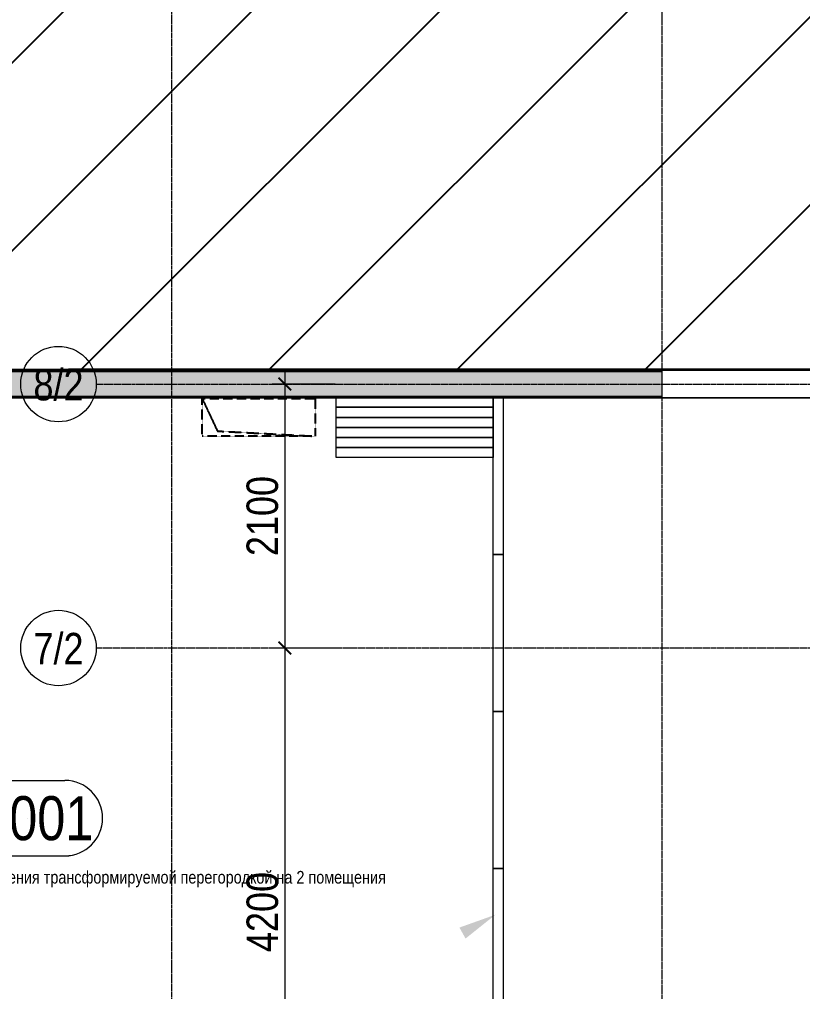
# Model space of a CAD drawing. Header units: millimetres. Extents: x 470010 to 1231400, y -134005 to 421770.
# Drawn here: x 838912 to 845140, y 139180 to 146914 of the extents above; entities that cross this region are included whole.
import ezdxf
from ezdxf.enums import TextEntityAlignment as Align

# ---------------------------------------------------------------- set-up
doc = ezdxf.new("R2010")
doc.units = ezdxf.units.MM
doc.linetypes.add('CENTER2', pattern=[28.575, 19.05, -3.175, 3.175, -3.175])
doc.linetypes.add('HIDDEN', pattern=[9.525, 6.35, -3.175])
doc.layers.get('Defpoints').update_dxf_attribs({"color": 140})
for name, color, linetype, lineweight in [('АИ_Текст', 7, 'Continuous', 13), ('АР_Area', 5, 'Continuous', 5), ('АР_Стены ПЕНОблок', 52, 'Continuous', 20), ('АР_Тонкая', 254, 'Continuous', 5), ('АР_Штриховка', 8, 'Continuous', 0), ('РД_Оси_размер', 8, 'Continuous', 0), ('ТХ_Оборудование', 15, 'Continuous', 9)]:
    doc.layers.add(name, color=color, linetype=linetype, lineweight=lineweight)
doc.layers.add('РД_Витраж_вн', color=7, linetype='Continuous', true_color=0x148aff)
doc.layers.add('РД_Оси_100', color=7, linetype='Continuous', lineweight=0, true_color=0x525252)
doc.layers.add('РД_проем_инж перемыч_фахверк', color=7, linetype='Continuous', lineweight=18, true_color=0xff1f1f)
doc.layers.add('РД_Проем', color=230, linetype='Continuous', lineweight=0, plot=False)
doc.styles.add('style1', font='ARIALN.TTF')
doc.styles.add('ккк', font='isocpeur.ttf', dxfattribs={"width": 0.85, "oblique": 15})
doc.dimstyles.new('Dim100_ареал', dxfattribs={"dimscale": 100, "dimtxt": 2.5, "dimasz": 1, "dimexe": 1, "dimexo": 1, "dimgap": 0.5, "dimtad": 1, "dimzin": 12, "dimdsep": 46, "dimtxsty": 'style1', "dimblk": 'ARCHTICK', "dimcen": 1, "dimdle": 1, "dimclrd": 256, "dimclre": 256, "dimaunit": 1, "dimadec": 0, "dimazin": 3, "dimtfac": 1, "dimtmove": 1, "dimatfit": 3, "dimldrblk": 'OPEN30', "dimfxl": 4, "dimfxlon": 1, "dimtolj": 1, "dimtzin": 0, "dimlwd": 9, "dimlwe": 9, "dimarcsym": 0})

# ---------------------------------------------------------------- blocks, each defined once
blk = doc.blocks.new('A-iden')
at = {"linetype": 'Continuous', "lineweight": 5}
blk.add_circle((0, -4), 3, dxfattribs=at)
at = {"color": 0, "linetype": 'Continuous', "lineweight": 20, "style": 'ккк', "width": 0.85}
blk.add_attdef('ID', text='', height=4, dxfattribs=at).set_placement((0.314, -3.853), align=Align.MIDDLE_CENTER)
blk = doc.blocks.new('_ArchTick')
at = {"color": 0, "linetype": 'ByBlock', "const_width": 0.15}
blk.add_lwpolyline([(-0.5, -0.5), (0.5, 0.5)], dxfattribs=at)
blk = doc.blocks.new('*D191')
at = {"layer": 'Defpoints', "color": 0, "transparency": 16777216}
for p in [(36000, 21300), (34500, 19200), (36000, 19200)]:
    blk.add_point(p, dxfattribs=at)
at = {"layer": 'РД_Оси_размер', "lineweight": 9, "transparency": 16777216}
for p, q in [((34500, 21400), (34500, 19100)), ((34900, 21300), (34400, 21300)), ((34900, 19200), (34400, 19200))]:
    blk.add_line(p, q, dxfattribs=at)
at = {"layer": 'РД_Оси_размер', "lineweight": 9, "transparency": 16777216, "xscale": 100, "yscale": 100, "zscale": 100}
for p, rotation in [((34500, 21300), 90), ((34500, 19200), 270)]:
    blk.add_blockref('_ArchTick', p, dxfattribs=dict(at, rotation=rotation))
at = {"layer": 'РД_Оси_размер', "color": 0, "transparency": 16777216, "insert": (34322.4, 20250), "char_height": 250, "attachment_point": 5, "rotation": 90, "style": 'style1'}
blk.add_mtext('\\A1;2100', dxfattribs=at)
blk = doc.blocks.new('_Open30')
at = {"color": 0, "linetype": 'ByBlock', "lineweight": -2}
for p, q in [((-1, 0.268), (0, 0)), ((0, 0), (-1, -0.268)), ((0, 0), (-1, 0))]:
    blk.add_line(p, q, dxfattribs=at)
blk = doc.blocks.new('*D216')
at = {"layer": 'Defpoints', "color": 0, "transparency": 16777216}
for p in [(36000, 19200), (34500, 15000), (36000, 15000)]:
    blk.add_point(p, dxfattribs=at)
at = {"layer": 'РД_Оси_размер', "lineweight": 9, "transparency": 16777216}
for p, q in [((34500, 19300), (34500, 14900)), ((34900, 19200), (34400, 19200)), ((34900, 15000), (34400, 15000))]:
    blk.add_line(p, q, dxfattribs=at)
at = {"layer": 'РД_Оси_размер', "lineweight": 9, "transparency": 16777216, "xscale": 100, "yscale": 100, "zscale": 100}
for p, rotation in [((34500, 19200), 90), ((34500, 15000), 270)]:
    blk.add_blockref('_ArchTick', p, dxfattribs=dict(at, rotation=rotation))
at = {"layer": 'РД_Оси_размер', "color": 0, "transparency": 16777216, "insert": (34322.4, 17100), "char_height": 250, "attachment_point": 5, "rotation": 90, "style": 'style1'}
blk.add_mtext('\\A1;4200', dxfattribs=at)
blk = doc.blocks.new('MOK-МаркаПом_овал_ареал')
for p, q in [((-2.75, 3), (2.75, 3)), ((-2.75, -3), (2.75, -3))]:
    blk.add_line(p, q)
for centre, radius, start, end in [((-2.75, 0), 3, 90, 270), ((2.75, 0), 3, 270, 90), ((-3.75, 0), 3.5, 0, 0.00095)]:
    blk.add_arc(centre, radius, start, end)
at = {"color": 0, "style": 'style1'}
blk.add_attdef('АР-ПОМЕЩЕНИЕ:НОМЕР', text='', height=3.5, dxfattribs=at).set_placement((0, 0), align=Align.MIDDLE)
at = {"layer": 'Defpoints', "color": 2, "style": 'style1'}
blk.add_attdef('АР-ПОМЕЩЕНИЕ:НАИМЕНОВАНИЕ', text='', height=1, dxfattribs=at).set_placement((-0.094, -4.814), align=Align.MIDDLE)
blk = doc.blocks.new('СОШ_2200_АР_ОСИ_М100_28.05.24')
at = {"layer": 'РД_Оси_100', "color": 251, "linetype": 'CENTER2', "true_color": 0x636466}
for p, q in [((37500, -6155), (37500, 139938.679)), ((71363.995, 19200), (33000, 19200))]:
    blk.add_line(p, q, dxfattribs=at)
for points in [[(33600, 139938.679), (33600, -6155)], [(33000, 21300), (71363.995, 21300)]]:
    blk.add_lwpolyline(points, dxfattribs=at)
at = {"layer": 'РД_Оси_100', "color": 251, "true_color": 0x636466}
ref = blk.add_blockref('A-iden', (32700, 21700), dxfattribs=dict(at, xscale=100, yscale=100, zscale=100))
ref.add_attrib('ID', '8/2', dxfattribs={"layer": '0', "linetype": 'Continuous', "height": 250, "style": 'style1'}).set_placement((32700, 21300), align=Align.MIDDLE)
ref = blk.add_blockref('A-iden', (32700, 19600), dxfattribs=dict(at, xscale=100, yscale=100, zscale=100))
ref.add_attrib('ID', '7/2', dxfattribs={"layer": '0', "linetype": 'Continuous', "height": 250, "style": 'style1'}).set_placement((32700, 19200), align=Align.MIDDLE)
at = {"layer": 'РД_Оси_размер', "color": 251, "true_color": 0x636466}
for base, p1, p2, picture, middle in [((34500, 19200), (36000, 21300), (36000, 19200), '*D191', (34322.357, 20250)), ((34500, 15000), (36000, 19200), (36000, 15000), '*D216', (34322.357, 17100))]:
    dim = blk.add_linear_dim(base=base, p1=p1, p2=p2, angle=90, dimstyle='Dim100_ареал', dxfattribs=at)
    dim.commit()
    dim.dimension.update_dxf_attribs({"geometry": picture, "text_midpoint": middle})
blk = doc.blocks.new('A$C9108343f')
at = {"layer": 'АР_Штриховка', "linetype": 'Continuous', "lineweight": 0, "true_color": 0x000000}
h = blk.add_hatch(dxfattribs=at)
h.set_pattern_fill('AR-CONC', color=18, angle=45, style=0)
h.set_pattern_definition([(95, (-63444.08, 100366.24), (140.09465, 117.55338), [19.05, -209.55]), (40, (-63444.08, 100366.24), (-160.01845, 110.17673), [15.24, -167.64058]), (145.451445, (-63432.4, 100376.04), (-19.9238, 227.7301), [16.19001, -178.09024]), (91.1842, (-63480, 100402.16), (221.41024, 161.95341), [28.575, -314.325]), (141.63556, (-63461.55, 100415.66), (-7.08662, 342.82676), [24.28502, -267.1356]), (36.18415, (-63480, 100402.16), (-7.08662, 342.82676), [22.85997, -251.45973]), (66, (-63453.06, 100411.14), (179.51998, 34.89515), [19.05, -209.55]), (11, (-63453.06, 100411.14), (-86.53993, 173.94119), [15.24, -167.64]), (116.451445, (-63438.1, 100414.05), (92.98005, 208.83634), [16.19001, -178.08994]), (82.5, (-63444.08, 100366.24), (-57.605469, 61.973414), [0, -165.608, 0, -170.18, 0, -168.275]), (52.5, (-63444.08, 100366.24), (-23.589727, 118.087), [0, -97.028, 0, -161.798, 0, -64.135]), (12.5, (-63484.135, 100326.19), (99.927863, 91.826196), [0, -63.5, 0, -198.12, 0, -262.89]), (2.5, (-63502.1, 100308.23), (86.763904, 122.722393), [0, -82.55, 0, -131.572, 0, -186.69])])
h.paths.add_polyline_path([(168504.1, 244479.5), (168504.1, 244279.5), (169404.1, 244279.5), (169404.1, 244479.5)], flags=0)
h.paths.add_polyline_path([(172304.1, 244479.5), (172304.1, 244279.5), (178304.1, 244279.5), (178304.1, 244479.5)], flags=0)
h.paths.add_polyline_path([(181204.1, 244479.5), (181204.1, 244279.5), (185754.1, 244279.5), (185754.1, 244479.5)], flags=0)
at = {"color": 18, "linetype": 'HIDDEN', "ltscale": 0.07, "true_color": 0x000000}
for p, q in [((174646.6, 243964.5), (174646.6, 244264.5)), ((174646.6, 244264.5), (175546.6, 244264.5)), ((174646.6, 244264.5), (174767.8, 244005.5)), ((174646.6, 243964.5), (174646.6, 244264.5)), ((174646.6, 244264.5), (175546.6, 244264.5)), ((174646.6, 244264.5), (174767.8, 244005.5)), ((175546.6, 244264.5), (175546.6, 243964.5)), ((175546.6, 244264.5), (175546.6, 243964.5)), ((174767.8, 244005.5), (175546.6, 243964.5)), ((174767.8, 244005.5), (175546.6, 243964.5)), ((175546.6, 243964.5), (174646.6, 243964.5)), ((175546.6, 243964.5), (174646.6, 243964.5))]:
    blk.add_line(p, q, dxfattribs=at)
blk.add_lwpolyline([(160804.1, 248479.5), (162964.1, 248479.5), (162964.1, 249379.5), (167604.1, 249379.5), (167604.1, 249579.5), (186123.5, 249579.5), (186024.6, 244500.4), (148704.1, 244484.5), (148664.7, 245989.5), (140924.1, 246026), (140881.3, 249704.6), (148704.1, 249669.5), (148714.1, 259259.5)])
at = {"layer": 'АИ_Текст', "color": 18, "lineweight": 15, "true_color": 0x000000}
blk.add_solid([(176692.4, 240055.7), (176978.9, 240158), (176741.1, 239968.3)], dxfattribs=at)
at = {"layer": 'АР_Стены ПЕНОблок', "color": 18, "linetype": 'Continuous', "lineweight": 20, "true_color": 0x000000}
for p, q in [((178304.1, 244479.5), (172304.1, 244479.5)), ((178304.1, 244279.5), (178304.1, 244479.5)), ((172304.1, 244279.5), (178304.1, 244279.5))]:
    blk.add_line(p, q, dxfattribs=at)
at = {"layer": 'АР_Тонкая', "color": 18, "linetype": 'Continuous', "lineweight": 0, "true_color": 0x000000}
for p, q in [((178304.1, 244489.5), (172304.1, 244489.5)), ((172304.1, 244479.5), (178304.1, 244479.5)), ((178304.1, 244479.5), (178304.1, 244489.5)), ((178304.1, 244279.5), (172304.1, 244279.5)), ((172304.1, 244269.5), (178304.1, 244269.5)), ((178304.1, 244269.5), (178304.1, 244279.5))]:
    blk.add_line(p, q, dxfattribs=at)
at = {"layer": 'РД_Витраж_вн', "color": 18, "linetype": 'Continuous', "lineweight": 15, "true_color": 0x000000}
for p, q in [((178304.1, 244489.5), (181204.1, 244489.5)), ((178304.1, 244269.5), (181204.1, 244269.5))]:
    blk.add_line(p, q, dxfattribs=at)
at = {"layer": 'РД_Проем', "color": 18, "linetype": 'Continuous', "lineweight": 15, "true_color": 0x000000}
for p, q in [((178304.1, 244489.5), (181204.1, 244489.5)), ((178304.1, 244269.5), (181204.1, 244269.5))]:
    blk.add_line(p, q, dxfattribs=at)
at = {"layer": 'РД_проем_инж перемыч_фахверк', "color": 18, "linetype": 'Continuous', "lineweight": 15, "true_color": 0x000000}
for p, q in [((181204.1, 244489.5), (178304.1, 244489.5)), ((181204.1, 244269.5), (178304.1, 244269.5))]:
    blk.add_line(p, q, dxfattribs=at)
at = {"layer": 'ТХ_Оборудование', "color": 18, "lineweight": 15, "true_color": 0x000000}
for p, q in [((175711.6, 244194.5), (175711.6, 244274.5)), ((175711.6, 244274.5), (176961.6, 244274.5)), ((176961.6, 243024.5), (176961.6, 244274.5)), ((176961.6, 244274.5), (177041.6, 244274.5)), ((176961.6, 244274.5), (176961.6, 244194.5)), ((177041.6, 244274.5), (177041.6, 243024.5)), ((176961.6, 244194.5), (175711.6, 244194.5)), ((175711.6, 244114.5), (175711.6, 244194.5)), ((175711.6, 244194.5), (176961.6, 244194.5)), ((176961.6, 244194.5), (176961.6, 244114.5)), ((176961.6, 244114.5), (175711.6, 244114.5)), ((175711.6, 244034.5), (175711.6, 244114.5)), ((175711.6, 244114.5), (176961.6, 244114.5)), ((176961.6, 244114.5), (176961.6, 244034.5)), ((176961.6, 244034.5), (175711.6, 244034.5)), ((175711.6, 243954.5), (175711.6, 244034.5)), ((175711.6, 244034.5), (176961.6, 244034.5)), ((176961.6, 244034.5), (176961.6, 243954.5)), ((176961.6, 243954.5), (175711.6, 243954.5)), ((175711.6, 243874.5), (175711.6, 243954.5)), ((175711.6, 243954.5), (176961.6, 243954.5)), ((176961.6, 243954.5), (176961.6, 243874.5)), ((176961.6, 243874.5), (175711.6, 243874.5)), ((175711.6, 243794.5), (175711.6, 243874.5)), ((175711.6, 243874.5), (176961.6, 243874.5)), ((176961.6, 243874.5), (176961.6, 243794.5)), ((176961.6, 243794.5), (175711.6, 243794.5)), ((177041.6, 243024.5), (176961.6, 243024.5)), ((176961.6, 241774.5), (176961.6, 243024.5)), ((176961.6, 243024.5), (177041.6, 243024.5)), ((177041.6, 243024.5), (177041.6, 241774.5)), ((177041.6, 241774.5), (176961.6, 241774.5)), ((176961.6, 240524.5), (176961.6, 241774.5)), ((176961.6, 241774.5), (177041.6, 241774.5)), ((177041.6, 241774.5), (177041.6, 240524.5)), ((177041.6, 240524.5), (176961.6, 240524.5)), ((176961.6, 239274.5), (176961.6, 240524.5)), ((176961.6, 240524.5), (177041.6, 240524.5)), ((177041.6, 240524.5), (177041.6, 239274.5))]:
    blk.add_line(p, q, dxfattribs=at)
at = {"layer": 'АР_Area', "color": 18, "linetype": 'Continuous', "lineweight": 15, "true_color": 0x000000, "xscale": 100, "yscale": 100, "zscale": 100}
blk.add_blockref('MOK-МаркаПом_овал_ареал', (173279.8, 240926.1), dxfattribs=at).add_auto_attribs({'АР-ПОМЕЩЕНИЕ:НОМЕР': '3.001', 'АР-ПОМЕЩЕНИЕ:НАИМЕНОВАНИЕ': 'Кабинет иностранного языка с возможностью деления трансформируемой перегородкой на 2 помещения'})
at = {"layer": 'РД_Оси_100'}
blk.add_blockref('СОШ_2200_АР_ОСИ_М100_28.05.24', (140804.1, 223079.5), dxfattribs=at)
at = {"layer": 'Defpoints', "color": 18, "true_color": 0x000000, "style": 'style1'}
for p in [(143949.3, 316089.1), (143975, 281639.5), (143890.4, 273244.7), (143840, 264276.8), (143967.8, 254892.4), (12252, 104178.1), (12382.6, 96023.1)]:
    blk.add_attdef('АР-ПОМЕЩЕНИЕ:НАИМЕНОВАНИЕ', text='', height=100, dxfattribs=at).set_placement(p, align=Align.MIDDLE)
at = {"layer": 'Defpoints', "color": 18, "true_color": 0x000000, "style": 'style1', "flags": 8}
for p in [(143951.3, 279099.1), (143848.3, 269251.1), (143875.3, 260094.2), (144049.7, 250824.7), (163419.3, 238153.4), (155897.5, 237966), (183037.2, 237966), (143342.9, 237876.2)]:
    blk.add_attdef('АР-ПОМЕЩЕНИЕ:НАИМЕНОВАНИЕ', text='', height=100, dxfattribs=at).set_placement(p, align=Align.MIDDLE)

msp = doc.modelspace()

# ---------------------------------------------------------------- hatches: boundary and pattern name
h = msp.add_hatch()
h.set_pattern_fill('ANSI31', color=3, scale=333)
h.paths.add_polyline_path([(817822.706, 156413.251), (817822.706, 156633.251), (818712.706, 156633.251), (818712.706, 157213.251), (818712.706, 158463.251), (818712.706, 158793.251), (818142.704, 158793.251), (818142.704, 158993.251), (818142.704, 159018.251), (818142.708, 160493.251), (818142.709, 160913.252), (818142.71, 161403.25), (817492.706, 161403.25), (815492.706, 161403.25), (815152.698, 161403.25), (815152.705, 158893.25), (814432.706, 158893.25), (814432.706, 158113.25), (814432.706, 157813.251), (814432.706, 154913.25), (814432.706, 154413.251), (814432.706, 153513.25), (814432.706, 149823.25), (814432.706, 149520.89), (814422.706, 149510.89), (814422.706, 149303.25), (813222.703, 149303.25), (813222.703, 149523.25), (807026.355, 149523.251), (806792.706, 149289.602), (806792.706, 149514.108), (806642.706, 149364.108), (806642.706, 149303.251), (806642.706, 148813.25), (806638.097, 146163.251), (806642.706, 146163.251), (806642.706, 145623.251), (806792.706, 145623.251), (813222.706, 145623.251), (813222.706, 145903.251), (814423.268, 145903.251), (814423.268, 145582.591), (814422.706, 145582.028), (814422.706, 145403.251), (814422.706, 144123.251), (815822.706, 144123.251), (818721.706, 144123.251), (818722.706, 144123.251), (819622.706, 144123.251), (823122.706, 144123.251), (824322.706, 144123.251), (825522.706, 144123.251), (826422.706, 144123.251), (827422.706, 144123.251), (830322.706, 144123.251), (832443.315, 144123.251), (832443.315, 144413.251), (833322.706, 144413.251), (834245.277, 144413.251), (834222.706, 144390.68), (834222.706, 144123.251), (835122.706, 144123.251), (838022.706, 144123.251), (844022.706, 144123.251), (846922.706, 144123.251), (851466.776, 144123.251), (851472.706, 144129.18), (851472.706, 144563.251), (851762.706, 144563.251), (851762.706, 146914.25), (851762.706, 148713.251), (851472.706, 148713.251), (850377.706, 148713.251), (850377.706, 149213.251), (849177.706, 149213.251), (849177.706, 148713.251), (848277.706, 148713.251), (848277.706, 149213.251), (847077.706, 149213.251), (847077.706, 148713.251), (846177.706, 148713.251), (846177.706, 149213.251), (842877.706, 149213.251), (842877.706, 148713.251), (841977.706, 148713.251), (841977.706, 149213.251), (840777.706, 149213.251), (840777.706, 148713.251), (839877.706, 148713.251), (839877.706, 149213.251), (838677.706, 149213.251), (838677.706, 148713.251), (837777.706, 148713.251), (837777.706, 149213.251), (834477.706, 149213.251), (834477.706, 148713.251), (834222.706, 148713.251), (833322.706, 148713.251), (833322.706, 149213.251), (826722.706, 149213.251), (826722.706, 148993.251), (826872.706, 148993.251), (826872.706, 148843.251), (826664.184, 148843.251), (826522.706, 148701.772), (826522.706, 148233.25), (826524.424, 148233.25), (826524.424, 148113.25), (824942.706, 148113.251), (824822.706, 148113.251), (819922.706, 148113.251), (817822.706, 148113.251), (817822.706, 148313.251), (817822.706, 150513.251), (817822.706, 150713.251), (817822.706, 152013.251)])
h.paths.add_polyline_path([(816578.934, 147228.245), (816578.934, 146828.245), (815578.934, 146828.245), (815578.934, 147228.245)], flags=16)
h.paths.add_polyline_path([(828437.705, 148234.002), (827887.705, 148233.761), (827887.758, 148113.761), (828437.758, 148114.002)], flags=0)
h.paths.add_polyline_path([(826922.706, 149014.057), (827042.706, 149014.057), (827042.706, 148233.391), (827067.653, 148233.402), (827642.706, 148233.654), (827742.706, 148233.697), (827742.706, 149014.057), (827862.706, 149014.057), (827862.706, 148233.75), (828462.705, 148234.013), (828562.706, 148234.057), (828562.706, 149013.251), (828682.706, 149013.251), (828682.706, 148114.109), (828462.759, 148114.013), (828462.758, 148114.013), (827862.758, 148113.75), (827862.706, 148113.75), (827642.758, 148113.654), (827042.759, 148113.391), (827042.706, 148113.391), (826722.759, 148113.25), (826722.706, 148233.25), (826922.706, 148233.338)], flags=16)
h.paths.add_polyline_path([(827642.653, 148233.654), (827642.706, 148233.654), (827642.758, 148113.654), (827617.706, 148113.643), (827617.653, 148233.643)], flags=0)
h.paths.add_polyline_path([(818060.384, 156364.651), (818446.674, 156364.651), (818446.674, 156665.265), (818060.384, 156665.265)], flags=25)
at = {"layer": 'АР_Штриховка', "linetype": 'Continuous', "lineweight": 0, "true_color": 0x000000}
h = msp.add_hatch(dxfattribs=at)
h.set_pattern_fill('AR-CONC', color=18, angle=45, style=0)
h.set_pattern_definition([(95, (602274.53, 0), (140.09465, 117.55338), [19.05, -209.55]), (40, (602274.53, 0), (-160.01845, 110.17673), [15.24, -167.64058]), (145.451445, (602286.2, 9.8), (-19.9238, 227.7301), [16.19001, -178.09024]), (91.1842, (602238.6, 35.92), (221.41024, 161.95341), [28.575, -314.325]), (141.63556, (602257.06, 49.42), (-7.08662, 342.82676), [24.28502, -267.1356]), (36.18415, (602238.6, 35.92), (-7.08662, 342.82676), [22.85997, -251.45973]), (66, (602265.55, 44.9), (179.51998, 34.89515), [19.05, -209.55]), (11, (602265.55, 44.9), (-86.53993, 173.94119), [15.24, -167.64]), (116.451445, (602280.51, 47.81), (92.98005, 208.83634), [16.19001, -178.08994]), (82.5, (602274.53, 0), (-57.605469, 61.973414), [0, -165.608, 0, -170.18, 0, -168.275]), (52.5, (602274.53, 0), (-23.589727, 118.087), [0, -97.028, 0, -161.798, 0, -64.135]), (12.5, (602234.48, -40.05), (99.927863, 91.826196), [0, -63.5, 0, -198.12, 0, -262.89]), (2.5, (602216.52, -58.01), (86.763904, 122.722393), [0, -82.55, 0, -131.572, 0, -186.69])])
h.paths.add_polyline_path([(834222.706, 144113.251), (834222.706, 143913.251), (835122.706, 143913.251), (835122.706, 144113.251)], flags=0)
h.paths.add_polyline_path([(838022.706, 144113.251), (838022.706, 143913.251), (844022.706, 143913.251), (844022.706, 144113.251)], flags=0)
h.paths.add_polyline_path([(846922.706, 144113.251), (846922.706, 143913.251), (851472.706, 143913.251), (851472.706, 144113.251)], flags=0)

# ---------------------------------------------------------------- linework, layer by layer
at = {"color": 18, "linetype": 'HIDDEN', "ltscale": 0.07, "true_color": 0x000000}
for p, q in [((840365.206, 143598.251), (840365.206, 143898.251)), ((840365.206, 143898.251), (841265.206, 143898.251)), ((840365.206, 143898.251), (840486.39, 143639.224)), ((840365.206, 143598.251), (840365.206, 143898.251)), ((840365.206, 143898.251), (841265.206, 143898.251)), ((840365.206, 143898.251), (840486.39, 143639.224)), ((841265.206, 143898.251), (841265.206, 143598.251)), ((841265.206, 143898.251), (841265.206, 143598.251)), ((840486.39, 143639.224), (841265.206, 143598.251)), ((840486.39, 143639.224), (841265.206, 143598.251)), ((841265.206, 143598.251), (840365.206, 143598.251)), ((841265.206, 143598.251), (840365.206, 143598.251))]:
    msp.add_line(p, q, dxfattribs=at)
msp.add_lwpolyline([(826522.706, 148113.25), (828682.706, 148113.25), (828682.706, 149013.251), (833322.706, 149013.251), (833322.706, 149213.251), (851842.142, 149213.251), (851743.238, 144134.142), (814422.706, 144118.251), (814383.268, 145623.251), (806642.706, 145659.752), (806599.923, 149338.31), (814422.706, 149303.25), (814432.706, 158893.25)])
at = {"layer": 'АИ_Текст', "color": 18, "lineweight": 15, "true_color": 0x000000}
msp.add_solid([(842411.037, 139689.468), (842697.473, 139791.716), (842459.682, 139602.097)], dxfattribs=at)
at = {"layer": 'АР_Стены ПЕНОблок', "color": 18, "linetype": 'Continuous', "lineweight": 20, "true_color": 0x000000}
for p, q in [((844022.706, 144113.251), (838022.706, 144113.251)), ((844022.706, 143913.251), (844022.706, 144113.251)), ((838022.706, 143913.251), (844022.706, 143913.251))]:
    msp.add_line(p, q, dxfattribs=at)
at = {"layer": 'АР_Тонкая', "color": 18, "linetype": 'Continuous', "lineweight": 0, "true_color": 0x000000}
for p, q in [((844022.706, 144123.251), (838022.706, 144123.251)), ((838022.706, 144113.251), (844022.706, 144113.251)), ((844022.706, 144113.251), (844022.706, 144123.251)), ((844022.706, 143913.251), (838022.706, 143913.251)), ((838022.706, 143903.251), (844022.706, 143903.251)), ((844022.706, 143903.251), (844022.706, 143913.251))]:
    msp.add_line(p, q, dxfattribs=at)
at = {"layer": 'РД_Витраж_вн', "color": 18, "linetype": 'Continuous', "lineweight": 15, "true_color": 0x000000}
for p, q in [((844022.706, 144123.251), (846922.706, 144123.251)), ((844022.706, 143903.251), (846922.706, 143903.251))]:
    msp.add_line(p, q, dxfattribs=at)
at = {"layer": 'РД_Проем', "color": 18, "linetype": 'Continuous', "lineweight": 15, "true_color": 0x000000}
for p, q in [((844022.706, 144123.251), (846922.706, 144123.251)), ((844022.706, 143903.251), (846922.706, 143903.251))]:
    msp.add_line(p, q, dxfattribs=at)
at = {"layer": 'РД_проем_инж перемыч_фахверк', "color": 18, "linetype": 'Continuous', "lineweight": 15, "true_color": 0x000000}
for p, q in [((846922.706, 144123.251), (844022.706, 144123.251)), ((846922.706, 143903.251), (844022.706, 143903.251))]:
    msp.add_line(p, q, dxfattribs=at)
at = {"layer": 'ТХ_Оборудование', "color": 18, "lineweight": 15, "true_color": 0x000000}
for p, q in [((841430.206, 143828.251), (841430.206, 143908.251)), ((841430.206, 143908.251), (842680.206, 143908.251)), ((842680.206, 142658.251), (842680.206, 143908.251)), ((842680.206, 143908.251), (842760.206, 143908.251)), ((842680.206, 143908.251), (842680.206, 143828.251)), ((842760.206, 143908.251), (842760.206, 142658.251)), ((842680.206, 143828.251), (841430.206, 143828.251)), ((841430.206, 143748.251), (841430.206, 143828.251)), ((841430.206, 143828.251), (842680.206, 143828.251)), ((842680.206, 143828.251), (842680.206, 143748.251)), ((842680.206, 143748.251), (841430.206, 143748.251)), ((841430.206, 143668.251), (841430.206, 143748.251)), ((841430.206, 143748.251), (842680.206, 143748.251)), ((842680.206, 143748.251), (842680.206, 143668.251)), ((842680.206, 143668.251), (841430.206, 143668.251)), ((841430.206, 143588.251), (841430.206, 143668.251)), ((841430.206, 143668.251), (842680.206, 143668.251)), ((842680.206, 143668.251), (842680.206, 143588.251)), ((842680.206, 143588.251), (841430.206, 143588.251)), ((841430.206, 143508.251), (841430.206, 143588.251)), ((841430.206, 143588.251), (842680.206, 143588.251)), ((842680.206, 143588.251), (842680.206, 143508.251)), ((842680.206, 143508.251), (841430.206, 143508.251)), ((841430.206, 143428.251), (841430.206, 143508.251)), ((841430.206, 143508.251), (842680.206, 143508.251)), ((842680.206, 143508.251), (842680.206, 143428.251)), ((842680.206, 143428.251), (841430.206, 143428.251)), ((842760.206, 142658.251), (842680.206, 142658.251)), ((842680.206, 141408.251), (842680.206, 142658.251)), ((842680.206, 142658.251), (842760.206, 142658.251)), ((842760.206, 142658.251), (842760.206, 141408.251)), ((842760.206, 141408.251), (842680.206, 141408.251)), ((842680.206, 140158.251), (842680.206, 141408.251)), ((842680.206, 141408.251), (842760.206, 141408.251)), ((842760.206, 141408.251), (842760.206, 140158.251)), ((842760.206, 140158.251), (842680.206, 140158.251)), ((842680.206, 138908.251), (842680.206, 140158.251)), ((842680.206, 140158.251), (842760.206, 140158.251)), ((842760.206, 140158.251), (842760.206, 138908.251))]:
    msp.add_line(p, q, dxfattribs=at)

# ---------------------------------------------------------------- block references
msp.add_blockref('A$C9108343f', (665718.612, -100366.242))
at = {"layer": 'АР_Area', "color": 18, "linetype": 'Continuous', "lineweight": 15, "true_color": 0x000000, "xscale": 100, "yscale": 100, "zscale": 100}
msp.add_blockref('MOK-МаркаПом_овал_ареал', (838998.434, 140559.814), dxfattribs=at).add_auto_attribs({'АР-ПОМЕЩЕНИЕ:НОМЕР': '3.001', 'АР-ПОМЕЩЕНИЕ:НАИМЕНОВАНИЕ': 'Кабинет иностранного языка с возможностью деления трансформируемой перегородкой на 2 помещения'})
at = {"layer": 'РД_Оси_100'}
msp.add_blockref('СОШ_2200_АР_ОСИ_М100_28.05.24', (806522.706, 122713.251), dxfattribs=at)

doc.saveas('drawing.dxf')
